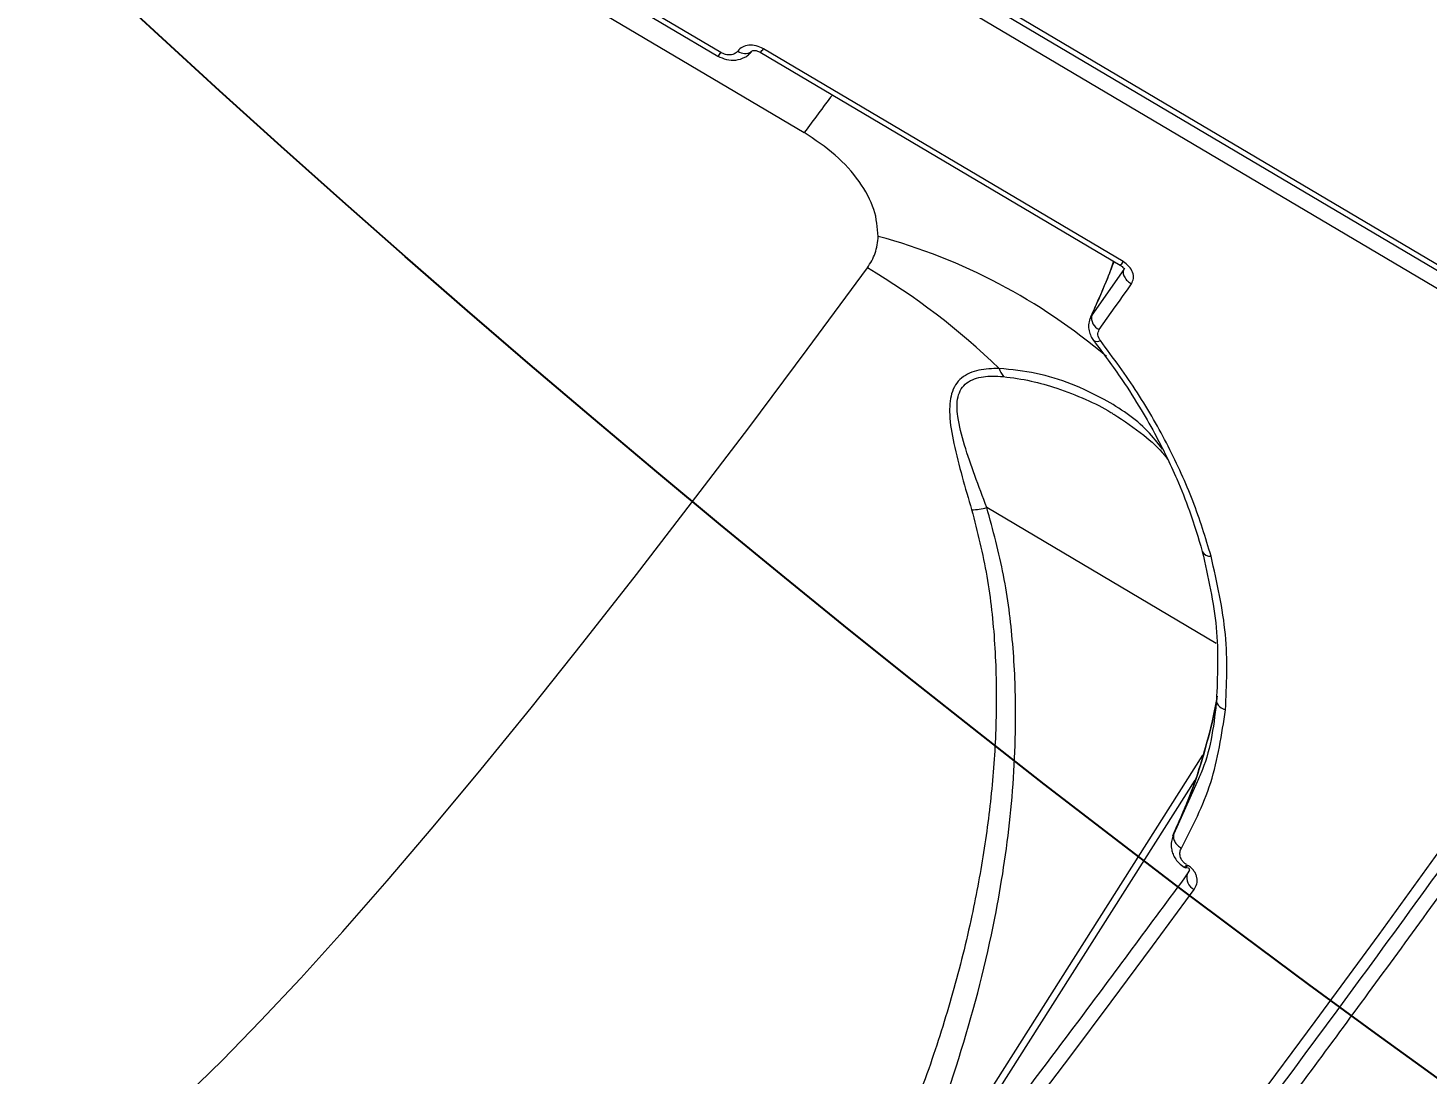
# Model space of a CAD drawing. Header units: millimetres. Extents: x -5609 to 5139, y -3980 to 3221.
# Drawn here: x 1872.1 to 1978.7, y -418.1 to -338.4 of the extents above; entities that cross this region are included whole.
import ezdxf

# ---------------------------------------------------------------- set-up
doc = ezdxf.new("R2010")
doc.units = ezdxf.units.MM
for name, color, linetype in [('DIKOM_ОБЪЕКТ', 7, 'Continuous'), ('DIKOM_РАЗМЕР_ЗОНА', 7, 'Continuous'), ('DIKOM_РАЗМЕР_ОБЪЕКТА', 7, 'Continuous')]:
    doc.layers.add(name, color=color, linetype=linetype)
doc.styles.add('style1', font='arial.ttf', dxfattribs={"width": 0.8})
doc.dimstyles.new('1-50', dxfattribs={"dimtxt": 300, "dimasz": 200, "dimexe": 100, "dimexo": 0, "dimgap": 100, "dimtad": 1, "dimtxsty": 'style1', "dimcen": 200, "dimclrd": 7, "dimclre": 7, "dimclrt": 7, "dimadec": 1, "dimazin": 2, "dimtfac": 1, "dimtmove": 0, "dimatfit": 2, "dimfxl": 0, "dimlwd": 25, "dimlwe": 18, "dimarcsym": 0})

# ---------------------------------------------------------------- blocks, each defined once
blk = doc.blocks.new('A$Cc336a1e3')
at = {"color": 7, "linetype": 'Continuous', "lineweight": 15}
for p, q in [((4822.05, 903.21), (4407.18, 1148.7)), ((4406.92, 1148.41), (4821.79, 902.92)), ((4821.15, 901.92), (4406.28, 1147.41)), ((4451.43, 1104.03), (4751.44, 926.51)), ((4673.7, 974.44), (4744.85, 932.34)), ((4745.08, 932.61), (4673.94, 974.71)), ((4748.08, 932.63), (4775.51, 916.4)), ((4775.75, 916.67), (4748.32, 932.9)), ((4775.79, 916.08), (4773.35, 912.6)), ((4773.4, 912.75), (4773.24, 912.41)), ((4773.51, 912.94), (4773.35, 912.6)), ((4782.86, 883.3), (4782.54, 881.55)), ((4780.4, 870.52), (4780.49, 870.46)), ((4780.4, 870.52), (4780.41, 870.51)), ((4780.59, 870.71), (4780.67, 870.66))]:
    blk.add_line(p, q, dxfattribs=at)
at = {"color": 8, "linetype": 'Continuous', "lineweight": 15}
for p, q in [((4775.84, 916.17), (4775.79, 916.08)), ((4773.35, 912.6), (4773.23, 912.3)), ((4773.41, 912.74), (4773.51, 912.94)), ((4782.85, 887.57), (4765.35, 897.93)), ((4782.54, 881.55), (4782.93, 883.56)), ((4781.8, 879.05), (4755.29, 837.28)), ((4756.66, 838.42), (4781.25, 877.16)), ((4781.38, 877.02), (4779.61, 873.06)), ((4779.61, 873.06), (4779.56, 872.87)), ((4780.81, 870.3), (4780.64, 870))]:
    blk.add_line(p, q, dxfattribs=at)
at = {"color": 7, "linetype": 'Continuous', "lineweight": 15, "flags": 128}
for points in [[(4747.44, 932.71), (4747.44, 932.71), (4747.41, 932.68)], [(4773.93, 911.49), (4774.23, 911.92), (4774.54, 912.36), (4774.84, 912.79), (4775.15, 913.22), (4775.46, 913.66), (4775.76, 914.1), (4776.07, 914.53), (4776.38, 914.97)], [(4782.89, 883.38), (4782.86, 883.26), (4782.87, 883.13), (4782.91, 883), (4782.98, 882.87), (4783.09, 882.76), (4783.22, 882.66), (4783.38, 882.58), (4783.55, 882.52)], [(4757.13, 837.17), (4759.94, 840.73), (4762.81, 844.42), (4765.73, 848.21), (4768.71, 852.12), (4771.75, 856.14), (4774.83, 860.26), (4777.98, 864.49), (4781.17, 868.83)]]:
    blk.add_lwpolyline(points, dxfattribs=at)
at = {"color": 8, "linetype": 'Continuous', "lineweight": 15, "flags": 128}
for points in [[(4691.46, 843.31), (4693.18, 844.19), (4695.07, 845.38), (4697.14, 846.87), (4699.37, 848.66), (4701.78, 850.75), (4704.35, 853.14), (4707.09, 855.82), (4709.99, 858.8), (4713.05, 862.07), (4716.26, 865.63), (4719.63, 869.47), (4723.14, 873.59), (4726.81, 878), (4730.61, 882.67), (4734.56, 887.61), (4738.64, 892.82), (4742.85, 898.29), (4747.2, 904.01), (4751.66, 909.98), (4756.25, 916.2)], [(4800.2, 872.24), (4795.23, 865.38), (4790.36, 858.75), (4785.62, 852.36)]]:
    blk.add_lwpolyline(points, dxfattribs=at)
at = {"color": 8, "linetype": 'Continuous', "lineweight": 15}
for centre, radius, start, end in [((4744.56, 932.83), 0.567, 300.2462, 336.403), ((4746.92, 933.46), 0.921, 233.3675, 301.9428), ((4747.71, 933.2), 0.673, 302.9381, 333.6803), ((4845.12, 858.67), 115.66, 142.3171, 144.0911), ((4745.32, 875.18), 44.98, 49.6052, 74.844), ((4775.21, 916.9), 0.581, 300.5322, 336.2771), ((4773.75, 911.06), 0.475, 238.614, 303.2805), ((4782.37, 894.86), 0.649, 204.8945, 277.4559), ((4780.2, 870.89), 0.429, 298.6799, 335.0624)]:
    blk.add_arc(centre, radius, start, end, dxfattribs=at)
at = {"color": 7, "linetype": 'Continuous', "lineweight": 15}
for centre, radius, start, end in [((4728.76, 869.75), 53.97, 45.9361, 59.3802), ((4774.32, 912.4), 0.99, 168.1826, 246.7166), ((4768.17, 909.11), 1.96, 197.0631, 217.5011), ((4764.16, 902.26), 4.5, 270.515, 285.3994), ((4781.58, 869.72), 0.985, 163.4089, 245.217)]:
    blk.add_arc(centre, radius, start, end, dxfattribs=at)
for points, knots in [([(5134.37, 1449.42), (5133.03, 1446.04), (5130.34, 1439.28), (5125.62, 1428.11), (5120.41, 1416.2), (5114.67, 1403.52), (5108.56, 1390.4), (5102.13, 1376.93), (5095.43, 1363.19), (5089.59, 1351.42), (5084.8, 1341.92), (5081.24, 1334.89), (5077.59, 1327.76), (5073.86, 1320.51), (5068.63, 1310.44), (5061.75, 1297.31), (5053, 1280.87), (5043.83, 1263.83), (5034.23, 1246.24), (5024.44, 1228.53), (5014.52, 1210.78), (5004.5, 1193.04), (4996.48, 1179.01), (4990.64, 1168.84), (4987.06, 1162.65), (4983.45, 1156.42), (4979.81, 1150.17), (4976.15, 1143.88), (4972.45, 1137.57), (4966.47, 1127.4), (4958.13, 1113.31), (4947.37, 1095.31), (4936.42, 1077.19), (4925.33, 1059.01), (4914.37, 1041.25), (4903.58, 1023.93), (4892.98, 1007.11), (4884.54, 993.86), (4878.24, 984.06), (4874.07, 977.6), (4869.91, 971.18), (4865.75, 964.8), (4861.61, 958.46), (4855.38, 948.99), (4847.14, 936.57), (4837.01, 921.52), (4827.09, 906.98), (4817.39, 893), (4807.96, 879.63), (4798.82, 866.91), (4790, 854.88), (4781.54, 843.61), (4773.43, 833.06), (4768.39, 826.76), (4765.86, 823.6)], [0, 0, 0, 0, 0.024819, 0.049681, 0.074585, 0.099531, 0.12452, 0.147882, 0.17128, 0.194715, 0.205777, 0.216847, 0.227925, 0.239011, 0.250106, 0.273561, 0.297359, 0.321499, 0.345981, 0.370806, 0.394284, 0.418061, 0.442135, 0.45031, 0.458518, 0.466761, 0.475037, 0.483347, 0.49169, 0.500068, 0.523695, 0.547624, 0.571855, 0.596389, 0.621225, 0.644678, 0.668395, 0.692375, 0.701869, 0.711403, 0.720978, 0.730593, 0.740249, 0.749946, 0.774408, 0.798991, 0.823695, 0.848519, 0.873464, 0.898529, 0.923716, 0.949023, 0.974451, 1, 1, 1, 1]), ([(4744.85, 932.34), (4745.06, 932.24), (4745.5, 932.03), (4746.24, 932), (4746.81, 932.17), (4747.2, 932.43), (4747.34, 932.6), (4747.42, 932.69)], [0, 0, 0, 0, 0.242111, 0.488191, 0.740531, 0.86982, 1, 1, 1, 1]), ([(4746.37, 932.72), (4746.3, 932.65), (4746.16, 932.5), (4745.82, 932.41), (4745.44, 932.44), (4745.2, 932.55), (4745.08, 932.61)], [0, 0, 0, 0, 0.250229, 0.500213, 0.74964, 1, 1, 1, 1]), ([(4748.32, 932.9), (4748.14, 932.99), (4747.78, 933.16), (4747.2, 933.19), (4746.69, 933.06), (4746.48, 932.84), (4746.37, 932.72)], [0, 0, 0, 0, 0.250512, 0.500167, 0.749954, 1, 1, 1, 1]), ([(4747.42, 932.69), (4747.43, 932.71), (4747.44, 932.74), (4747.56, 932.77), (4747.7, 932.77), (4747.82, 932.75), (4747.95, 932.7), (4748.04, 932.66), (4748.08, 932.63)], [0, 0, 0, 0, 0.240673, 0.483947, 0.608862, 0.736498, 0.866784, 1, 1, 1, 1]), ([(4757.08, 918.6), (4757.02, 919.27), (4756.91, 920.65), (4755.7, 922.82), (4753.89, 924.87), (4752.26, 925.96), (4751.44, 926.51)], [0, 0, 0, 0, 0.240564, 0.488101, 0.74216, 1, 1, 1, 1]), ([(4756.25, 916.2), (4756.48, 916.56), (4756.93, 917.28), (4757.03, 918.16), (4757.08, 918.6)], [0, 0, 0, 0, 0.498694, 1, 1, 1, 1]), ([(4775.02, 916.69), (4774.89, 916.31), (4774.49, 915.22), (4773.81, 913.67), (4773.36, 912.67)], [0, 0, 0, 0, 0.354814, 1, 1, 1, 1]), ([(4775.51, 916.4), (4775.54, 916.39), (4775.6, 916.35), (4775.69, 916.27), (4775.78, 916.16), (4775.8, 916.17), (4775.81, 916.17)], [0, 0, 0, 0, 0.13534, 0.274893, 0.56861, 1, 1, 1, 1]), ([(4776.38, 914.97), (4776.44, 915.11), (4776.58, 915.37), (4776.5, 915.86), (4776.22, 916.33), (4775.91, 916.56), (4775.75, 916.67)], [0, 0, 0, 0, 0.250579, 0.500243, 0.750028, 1, 1, 1, 1]), ([(4775.79, 916.08), (4775.77, 915.99), (4775.73, 915.87), (4775.78, 915.67), (4775.84, 915.5), (4775.95, 915.35), (4776.11, 915.15), (4776.27, 915.04), (4776.38, 914.97)], [0, 0, 0, 0, 0.23948, 0.368371, 0.499964, 0.63163, 0.760513, 1, 1, 1, 1]), ([(4773.21, 912.33), (4773.17, 912.17), (4773.08, 911.87), (4773.13, 911.41), (4773.27, 910.99), (4773.43, 910.76), (4773.5, 910.65)], [0, 0, 0, 0, 0.278124, 0.538753, 0.779981, 1, 1, 1, 1]), ([(4774.01, 910.66), (4773.97, 910.73), (4773.87, 910.87), (4773.82, 911.09), (4773.83, 911.31), (4773.9, 911.43), (4773.93, 911.49)], [0, 0, 0, 0, 0.249248, 0.499103, 0.749277, 1, 1, 1, 1]), ([(4773.5, 910.65), (4774.24, 909.67), (4775.54, 907.93), (4777.09, 905.47), (4778.19, 903.53), (4779.08, 901.78), (4779.95, 899.89), (4780.93, 897.46), (4781.47, 895.62), (4781.78, 894.59)], [0, 0, 0, 0, 0.191477, 0.337122, 0.463921, 0.553934, 0.662077, 0.810783, 1, 1, 1, 1]), ([(4782.45, 894.22), (4782.03, 895.63), (4781.17, 898.42), (4779.25, 902.6), (4776.93, 906.71), (4774.99, 909.34), (4774.01, 910.66)], [0, 0, 0, 0, 0.251739, 0.50132, 0.749823, 1, 1, 1, 1]), ([(4766.3, 908.53), (4765.77, 908.52), (4764.97, 908.49), (4764.03, 908.19), (4763.41, 907.83), (4762.94, 907.3), (4762.55, 906.4), (4762.46, 904.89), (4762.82, 902.74), (4763.45, 900.32), (4763.95, 898.6), (4764.2, 897.77)], [0, 0, 0, 0, 0.125508, 0.188979, 0.252534, 0.316298, 0.379995, 0.506142, 0.661897, 0.834454, 1, 1, 1, 1]), ([(4765.35, 897.93), (4765.04, 898.74), (4764.43, 900.35), (4763.63, 902.67), (4763.17, 904.44), (4763.07, 905.65), (4763.13, 906.37), (4763.38, 906.99), (4763.95, 907.62), (4764.84, 907.9), (4765.82, 907.96), (4766.34, 907.93), (4766.61, 907.91)], [0, 0, 0, 0, 0.173962, 0.34352, 0.507681, 0.569821, 0.631012, 0.691549, 0.751921, 0.874263, 0.93325, 1, 1, 1, 1]), ([(4775.05, 905.05), (4775.82, 904.53), (4777.23, 903.6), (4778.53, 902.39), (4779.07, 901.71), (4779.14, 901.61)], [0, 0, 0, 0, 0.512843, 0.930613, 1, 1, 1, 1]), ([(4764.2, 897.77), (4764.63, 896.08), (4765.48, 892.7), (4766.02, 887.51), (4766.14, 882.31), (4765.84, 877.11), (4765.21, 871.95), (4764.21, 866.53), (4762.81, 860.92), (4760.93, 854.97), (4758.66, 849.09), (4756.05, 843.34), (4754.06, 839.72), (4753.07, 837.94)], [0, 0, 0, 0, 0.0825, 0.16527, 0.248914, 0.332009, 0.415608, 0.499569, 0.597796, 0.695062, 0.800994, 0.901738, 1, 1, 1, 1]), ([(4755.19, 837.34), (4756.79, 840.44), (4760, 846.66), (4763.56, 856.49), (4765.95, 865.77), (4767.26, 874.39), (4767.66, 881.39), (4767.4, 887.54), (4766.75, 892.8), (4765.82, 896.21), (4765.35, 897.93)], [0, 0, 0, 0, 0.166598, 0.33349, 0.499271, 0.624104, 0.749756, 0.833305, 0.916533, 1, 1, 1, 1]), ([(4781.78, 894.59), (4782.22, 892.63), (4783.11, 888.72), (4782.94, 885.05), (4782.86, 883.21)], [0, 0, 0, 0, 0.500122, 1, 1, 1, 1]), ([(4783.55, 882.52), (4783.64, 884.41), (4783.81, 888.2), (4782.91, 892.21), (4782.45, 894.22)], [0, 0, 0, 0, 0.499999, 1, 1, 1, 1]), ([(4809.81, 884.21), (4809.47, 883.73), (4806.87, 880.03), (4802.08, 873.36), (4795.46, 864.22), (4788.94, 855.37), (4782.52, 846.79), (4776.25, 838.61), (4771.82, 832.89), (4769.57, 830.09), (4769.27, 829.71)], [0, 0, 0, 0, 0.022296, 0.172978, 0.328074, 0.485358, 0.644798, 0.808464, 0.974188, 1, 1, 1, 1]), ([(4782.89, 883.38), (4782.68, 881.5), (4782.42, 879.25), (4781.52, 877.33), (4781.38, 877.02)], [0, 0, 0, 0, 0.840261, 1, 1, 1, 1]), ([(4780.19, 871.98), (4781.03, 873.59), (4782.7, 876.83), (4783.27, 880.63), (4783.55, 882.52)], [0, 0, 0, 0, 0.499998, 1, 1, 1, 1]), ([(4782.54, 881.55), (4782.12, 879.94), (4781.34, 876.97), (4780.08, 874.17), (4779.5, 872.89)], [0, 0, 0, 0, 0.542802, 1, 1, 1, 1]), ([(4779.61, 873.06), (4780.21, 874.44), (4781.4, 877.19), (4782.16, 880.1), (4782.54, 881.55)], [0, 0, 0, 0, 0.499621, 1, 1, 1, 1]), ([(4779.54, 872.88), (4779.49, 872.75), (4779.4, 872.45), (4779.41, 872.01), (4779.51, 871.58), (4779.69, 871.2), (4779.98, 870.81), (4780.26, 870.62), (4780.41, 870.51)], [0, 0, 0, 0, 0.158795, 0.368838, 0.498573, 0.646726, 0.815519, 1, 1, 1, 1]), ([(4779.61, 873.06), (4779.59, 872.97), (4779.55, 872.79), (4779.66, 872.47), (4779.88, 872.18), (4780.09, 872.04), (4780.19, 871.98)], [0, 0, 0, 0, 0.241038, 0.500084, 0.759045, 1, 1, 1, 1]), ([(4780.59, 870.71), (4780.53, 870.75), (4780.4, 870.84), (4780.21, 871.06), (4780.08, 871.35), (4780.06, 871.69), (4780.15, 871.88), (4780.19, 871.98)], [0, 0, 0, 0, 0.122882, 0.251268, 0.500891, 0.750297, 1, 1, 1, 1]), ([(4780.49, 870.47), (4780.55, 870.48), (4780.65, 870.51), (4780.8, 870.41), (4780.78, 870.3), (4780.77, 870.24)], [0, 0, 0, 0, 0.53835, 0.768173, 1, 1, 1, 1]), ([(4781.17, 868.83), (4781.24, 868.96), (4781.4, 869.23), (4781.4, 869.64), (4781.3, 869.98), (4781.16, 870.23), (4780.95, 870.47), (4780.76, 870.6), (4780.67, 870.66)], [0, 0, 0, 0, 0.249289, 0.49849, 0.627462, 0.749233, 0.874335, 1, 1, 1, 1]), ([(4780.64, 870), (4777.82, 866.19), (4772.18, 858.55), (4764.18, 848), (4759.16, 841.61), (4756.66, 838.42)], [0, 0, 0, 0, 0.33332, 0.666686, 1, 1, 1, 1])]:
    blk.add_open_spline(points, degree=3, knots=knots, dxfattribs=at)
at = {"color": 8, "linetype": 'Continuous', "lineweight": 15}
for points, knots in [([(4773.51, 912.94), (4773.89, 913.81), (4774.51, 915.21), (4774.91, 916.27), (4775.06, 916.67)], [0, 0, 0, 0, 0.622667, 1, 1, 1, 1]), ([(4778.76, 902.38), (4778.39, 902.85), (4777.16, 904.41), (4774.74, 906), (4771.84, 907.39), (4769.13, 908.25), (4767.24, 908.44), (4766.3, 908.53)], [0, 0, 0, 0, 0.126242, 0.415744, 0.609755, 0.804377, 1, 1, 1, 1]), ([(4766.61, 907.91), (4767.32, 907.82), (4768.7, 907.63), (4770.81, 907.02), (4772.85, 906.21), (4774.31, 905.53), (4774.98, 905.07), (4775.06, 905.01)], [0, 0, 0, 0, 0.236143, 0.460911, 0.723638, 0.967267, 1, 1, 1, 1]), ([(4780.67, 870.66), (4780.64, 870.62), (4780.57, 870.54), (4780.51, 870.47), (4780.49, 870.47), (4780.49, 870.48)], [0, 0, 0, 0, 0.328681, 0.700311, 1, 1, 1, 1])]:
    blk.add_open_spline(points, degree=3, knots=knots, dxfattribs=at)
blk = doc.blocks.new('*D2')
at = {"layer": 'Defpoints', "color": 0, "transparency": 16777216}
for p in [(-5158.5, 3221.44), (639.33, 3221.44), (2080.28, -2772.9)]:
    blk.add_point(p, dxfattribs=at)
at = {"layer": 'DIKOM_РАЗМЕР_ЗОНА', "color": 7, "lineweight": 18, "transparency": 16777216}
for p, q in [((639.33, 3221.44), (-5258.5, 3221.44)), ((2080.28, -2772.9), (-5258.5, -2772.9))]:
    blk.add_line(p, q, dxfattribs=at)
at = {"layer": 'DIKOM_РАЗМЕР_ЗОНА', "color": 7, "lineweight": 25, "transparency": 16777216}
blk.add_line((-5158.5, -2572.9), (-5158.5, 3021.44), dxfattribs=at)
at = {"layer": 'DIKOM_РАЗМЕР_ЗОНА', "color": 7, "transparency": 16777216}
for points in [[(-5191.83, 3021.44), (-5125.17, 3021.44), (-5158.5, 3221.44)], [(-5191.83, -2572.9), (-5125.17, -2572.9), (-5158.5, -2772.9)]]:
    blk.add_solid(points, dxfattribs=at)
at = {"layer": 'DIKOM_РАЗМЕР_ЗОНА', "color": 7, "transparency": 16777216, "insert": (-5411.67, 224.27), "char_height": 300, "attachment_point": 5, "rotation": 90, "style": 'style1'}
blk.add_mtext('6000', dxfattribs=at)
blk = doc.blocks.new('*D3')
at = {"layer": 'Defpoints', "color": 0, "transparency": 16777216}
for p in [(3639.92, 380.08), (-2820.17, -123), (3639.92, -3311)]:
    blk.add_point(p, dxfattribs=at)
at = {"layer": 'DIKOM_РАЗМЕР_ОБЪЕКТА', "color": 7, "lineweight": 18, "transparency": 16777216}
for p, q in [((3639.92, 380.08), (3639.92, -3411)), ((-2820.17, -123), (-2820.17, -3411))]:
    blk.add_line(p, q, dxfattribs=at)
at = {"layer": 'DIKOM_РАЗМЕР_ОБЪЕКТА', "color": 7, "lineweight": 25, "transparency": 16777216}
blk.add_line((-2620.17, -3311), (3439.92, -3311), dxfattribs=at)
at = {"layer": 'DIKOM_РАЗМЕР_ОБЪЕКТА', "color": 7, "transparency": 16777216}
for points in [[(-2620.17, -3277.67), (-2620.17, -3344.33), (-2820.17, -3311)], [(3439.92, -3277.67), (3439.92, -3344.33), (3639.92, -3311)]]:
    blk.add_solid(points, dxfattribs=at)
at = {"layer": 'DIKOM_РАЗМЕР_ОБЪЕКТА', "color": 7, "transparency": 16777216, "insert": (300, -3057.83), "char_height": 300, "attachment_point": 5, "style": 'style1'}
blk.add_mtext('6450', dxfattribs=at)

msp = doc.modelspace()

# ---------------------------------------------------------------- linework, layer by layer
at = {"layer": 'DIKOM_РАЗМЕР_ОБЪЕКТА'}
msp.add_circle((2594.5, 436), 1052.678, dxfattribs=at)

# ---------------------------------------------------------------- block references
at = {"layer": 'DIKOM_ОБЪЕКТ'}
msp.add_blockref('A$Cc336a1e3', (-2820.166, -1272.903), dxfattribs=at)

# ---------------------------------------------------------------- dimensions: what is measured, and where the dimension line sits
at = {"layer": 'DIKOM_РАЗМЕР_ЗОНА'}
dim = msp.add_linear_dim(base=(-5158.5, 3221.444), p1=(2080.276, -2772.903), p2=(639.334, 3221.444), angle=90, text='6000', dimstyle='1-50', dxfattribs=at)
dim.commit()
dim.dimension.update_dxf_attribs({"geometry": '*D2', "text_midpoint": (-5158.5, 224.27), "dimtype": 160})
at = {"layer": 'DIKOM_РАЗМЕР_ОБЪЕКТА'}
dim = msp.add_linear_dim(base=(3639.915, -3311), p1=(-2820.166, -123), p2=(3639.915, 380.085), text='6450', dimstyle='1-50', dxfattribs=at)
dim.commit()
dim.dimension.update_dxf_attribs({"geometry": '*D3', "text_midpoint": (300, -3311), "dimtype": 160})

doc.saveas('drawing.dxf')
